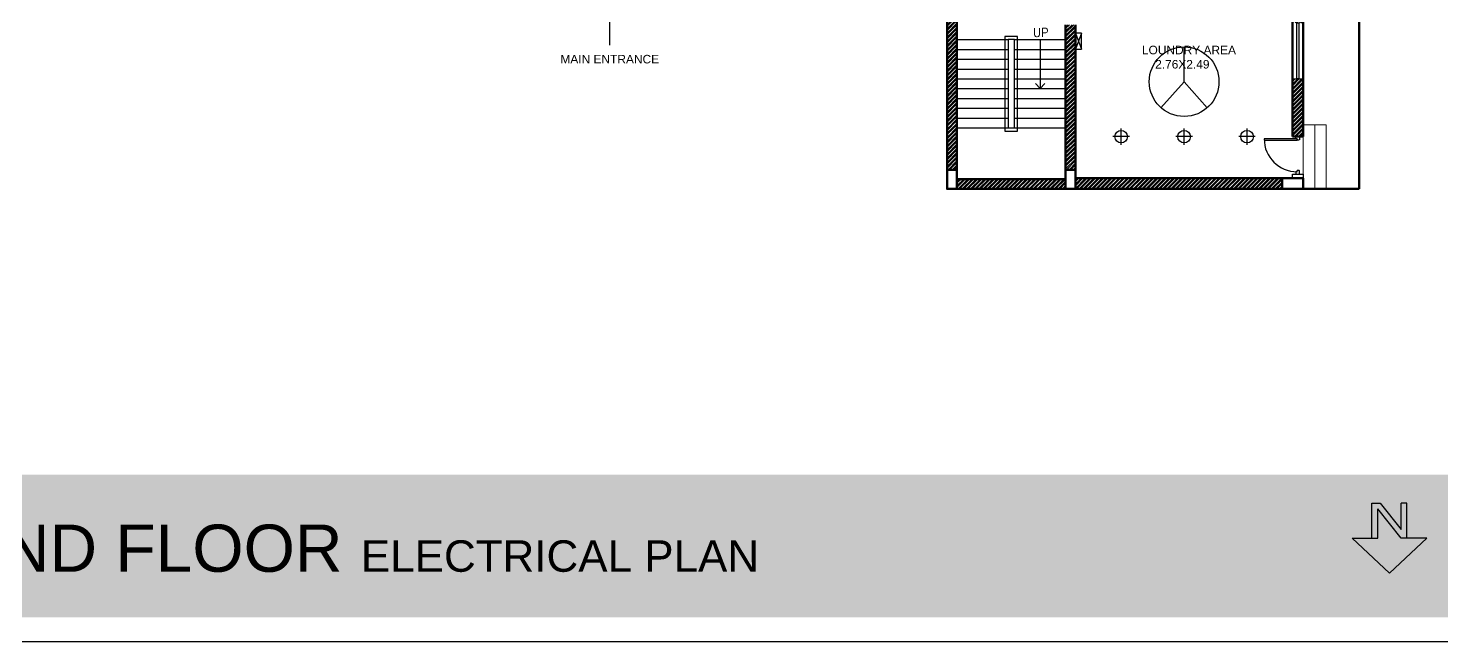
# Model space of a CAD drawing. Header units: millimetres. Extents: x 1521 to 3683, y 1649 to 3322.
# Drawn here: x 2021.32 to 2039.28, y 1649.44 to 1657.24 of the extents above; entities that cross this region are included whole.
import ezdxf
from ezdxf.enums import TextEntityAlignment as Align

# ---------------------------------------------------------------- set-up
doc = ezdxf.new("R2010")
doc.units = ezdxf.units.MM
doc.header["$LTSCALE"] = 0.1
for name, color, linetype in [('2', 2, 'Continuous'), ('4', 6, 'Continuous'), ('electrical', 1, 'Continuous')]:
    doc.layers.add(name, color=color, linetype=linetype)
for name, color, linetype, lineweight in [('COL', 1, 'Continuous', 50), ('DOOR', 8, 'Continuous', 15), ('WALL', 7, 'Continuous', 50), ('WIN', 8, 'Continuous', 25)]:
    doc.layers.add(name, color=color, linetype=linetype, lineweight=lineweight)
doc.styles.add('style3', font='simplex.shx')
doc.styles.add('WORKING', font='ARIALN.TTF')
pattern_1 = [(45, (1372.368676, 807.466503), (-0.0265249055, 0.0265249055), []), (45, (1372.368676, 807.48526), (-0.0265249055, 0.0265249055), [])]

# ---------------------------------------------------------------- blocks, each defined once
blk = doc.blocks.new('A$C3F6A36EA')
h = blk.add_hatch(color=10)
h.set_gradient(color1=(22, 110, 12), color2=(129, 189, 10), tint=0.46)
h.paths.add_polyline_path([(-44.213, -3.153), (-3.313, -3.153), (-3.313, -4.965), (-44.213, -4.965)])
at = {"color": 0}
blk.add_lwpolyline([(-44.213, 22.5), (-3.313, 22.5), (-3.313, -5.276), (-44.213, -5.276)], close=True, dxfattribs=at)
blk = doc.blocks.new('N')
at = {"layer": '2', "color": 0}
for p, q in [((1629.328, 1645.586), (1628.851, 1645.141)), ((1629.328, 1645.586), (1629.803, 1645.141)), ((1628.851, 1645.141), (1629.105, 1645.141)), ((1629.105, 1645.141), (1629.105, 1644.695)), ((1629.105, 1645.141), (1629.18, 1645.141)), ((1629.18, 1645.141), (1629.477, 1644.769)), ((1629.477, 1645.141), (1629.477, 1644.769)), ((1629.551, 1645.141), (1629.477, 1645.141)), ((1629.803, 1645.141), (1629.551, 1645.141)), ((1629.551, 1645.141), (1629.551, 1644.695)), ((1629.447, 1644.695), (1629.18, 1645.029)), ((1629.18, 1645.029), (1629.18, 1644.695)), ((1629.105, 1644.695), (1629.18, 1644.695)), ((1629.551, 1644.695), (1629.447, 1644.695))]:
    blk.add_line(p, q, dxfattribs=at)

msp = doc.modelspace()

# ---------------------------------------------------------------- hatches: boundary and pattern name
h = msp.add_hatch()
h.set_pattern_fill('STEEL', color=256, scale=0.011815, style=0)
h.set_pattern_definition(pattern_1)
h.paths.add_polyline_path([(2034.6263, 1659.662), (2034.5016, 1659.662), (2034.5016, 1658.7485), (2034.5016, 1657.7676), (2034.6263, 1657.7676), (2034.6263, 1657.8287)])
h.paths.add_polyline_path([(2036.8501, 1657.9535), (2036.3037, 1657.9535), (2036.3037, 1658.2636), (2036.2807, 1658.2635), (2036.2807, 1658.2634), (2036.2358, 1658.2636), (2036.2151, 1658.2636), (2036.2151, 1657.9535), (2034.6263, 1657.9535), (2034.6263, 1657.8287), (2036.8501, 1657.8287)])
h.paths.add_polyline_path([(2037.1484, 1658.1027), (2037.0126, 1658.1027), (2037.0126, 1657.9535), (2037.1484, 1657.9535)])
h.paths.add_polyline_path([(2037.5188, 1657.9535), (2037.1484, 1657.9535), (2037.1484, 1657.8287), (2037.3829, 1657.8287), (2037.3829, 1657.3077), (2037.5188, 1657.3077)])
h.paths.add_polyline_path([(2037.1484, 1659.662), (2037.0126, 1659.662), (2037.0126, 1659.3755), (2037.1484, 1659.3755)])
h.paths.add_polyline_path([(2037.1484, 1659.0163), (2037.0126, 1659.0163), (2037.0126, 1658.8509), (2036.3037, 1658.8509), (2036.3037, 1659.1135), (2036.2807, 1659.1134), (2036.2807, 1659.1133), (2036.2358, 1659.1135), (2036.2151, 1659.1135), (2036.2151, 1658.7128), (2036.3037, 1658.7128), (2036.3037, 1658.7623), (2037.0126, 1658.7623), (2037.0126, 1658.4619), (2037.1484, 1658.4619)])
h.paths.add_polyline_path([(2034.6263, 1657.2854), (2034.568, 1657.2854), (2034.5016, 1657.2854), (2034.5016, 1655.4422), (2034.6263, 1655.4422)])
h = msp.add_hatch()
h.set_pattern_fill('STEEL', color=256, scale=0.011815, style=0)
h.set_pattern_definition(pattern_1)
h.paths.add_polyline_path([(2034.5016, 1655.3229), (2033.1185, 1655.3229), (2033.1185, 1655.1981), (2034.5016, 1655.1981)])
h.paths.add_polyline_path([(2033.1185, 1657.8287), (2032.9937, 1657.8287), (2032.9937, 1655.4422), (2033.1185, 1655.4422)])
h = msp.add_hatch()
h.set_pattern_fill('STEEL', color=256, scale=0.011815, style=0)
h.set_pattern_definition(pattern_1)
h.paths.add_polyline_path([(2037.5188, 1656.5988), (2037.3829, 1656.5988), (2037.3829, 1655.9888), (2037.3829, 1655.8657), (2037.5188, 1655.8657)])
h.paths.add_polyline_path([(2037.253, 1655.334), (2034.6263, 1655.334), (2034.6263, 1655.1981), (2037.253, 1655.1981)])

# ---------------------------------------------------------------- linework, layer by layer
for p, q in [((2028.705, 1658.0587), (2028.705, 1657.0268)), ((2038.2332, 1657.9535), (2038.2332, 1655.1981)), ((2034.1761, 1657.0965), (2034.1761, 1656.4728)), ((2034.1761, 1656.4728), (2034.1162, 1656.5381)), ((2034.1761, 1656.4728), (2034.2361, 1656.5381)), ((2037.4428, 1655.8335), (2037.4267, 1655.8335)), ((2037.4428, 1655.8335), (2037.4428, 1655.8175)), ((2037.3859, 1655.334), (2037.3859, 1655.3835)), ((2037.3859, 1655.3835), (2037.5188, 1655.3835)), ((2037.4428, 1655.4157), (2037.4267, 1655.4157)), ((2037.4428, 1655.4157), (2037.4428, 1655.4317)), ((2037.5188, 1655.3835), (2037.5188, 1655.334))]:
    msp.add_line(p, q)
at = {"color": 10}
msp.add_line((2036.0072, 1656.5615), (2036.0072, 1657.0044), dxfattribs=at)
at = {"color": 253}
msp.add_line((2037.3829, 1656.5988), (2037.5188, 1656.5988), dxfattribs=at)
msp.add_lwpolyline([(2037.4382, 1657.3077), (2037.4635, 1657.3077), (2037.4635, 1656.5988), (2037.4382, 1656.5988)], close=True, dxfattribs=at)
for points in [[(2037.4267, 1655.8335), (2037.4267, 1655.8657), (2037.475, 1655.8657), (2037.475, 1655.8239)], [(2037.4685, 1655.8175), (2037.4428, 1655.8175)], [(2037.4267, 1655.4157), (2037.4267, 1655.3835), (2037.475, 1655.3835), (2037.475, 1655.4253)], [(2037.4685, 1655.4317), (2037.4428, 1655.4317)]]:
    msp.add_lwpolyline(points)
for points in [[(2037.4428, 1655.8175), (2037.4428, 1655.8335), (2037.025, 1655.8335), (2037.025, 1655.8175)], [(2037.3859, 1655.3835), (2037.5188, 1655.3835), (2037.5188, 1655.334), (2037.3859, 1655.334)]]:
    msp.add_lwpolyline(points, close=True)
at = {"color": 10}
msp.add_circle((2036.0072, 1656.5615), 0.4429, dxfattribs=at)
for centre, radius, start, end in [((2037.4428, 1655.8335), 0.4179, 180, 270), ((2037.4685, 1655.4253), 0.00643, 0, 90)]:
    msp.add_arc(centre, radius, start, end)
at = {"layer": 'COL'}
for points in [[(2033.1185, 1655.1981), (2032.9937, 1655.1981), (2032.9937, 1655.4422), (2033.1185, 1655.4422)], [(2034.6263, 1655.1981), (2034.5016, 1655.1981), (2034.5016, 1655.4422), (2034.6263, 1655.4422)], [(2037.253, 1655.1981), (2037.253, 1655.334), (2037.5188, 1655.334), (2037.5188, 1655.1981)]]:
    msp.add_lwpolyline(points, close=True, dxfattribs=at)
at = {"layer": 'DOOR'}
for p, q in [((2037.8142, 1656.0134), (2037.5188, 1656.0134)), ((2037.8142, 1656.0134), (2037.5188, 1656.0134)), ((2037.5188, 1655.8657), (2037.5188, 1655.334)), ((2037.5188, 1655.8657), (2037.5188, 1655.334)), ((2037.6665, 1656.0134), (2037.6665, 1655.1981)), ((2037.6665, 1656.0134), (2037.6665, 1655.1981)), ((2037.8142, 1656.0134), (2037.8142, 1655.1981)), ((2037.8142, 1656.0134), (2037.8142, 1655.1981)), ((2037.8142, 1655.1981), (2037.5188, 1655.1981))]:
    msp.add_line(p, q, dxfattribs=at)
at = {"layer": 'electrical', "color": 3}
for p, q in [((2034.6263, 1657.1788), (2034.7013, 1656.9728)), ((2034.7013, 1657.1788), (2034.6263, 1656.9728))]:
    msp.add_line(p, q, dxfattribs=at)
at = {"layer": 'electrical'}
for q in [(2035.7133, 1656.2302), (2036.3011, 1656.2302)]:
    msp.add_line((2036.0072, 1656.5615), q, dxfattribs=at)
at = {"layer": 'electrical', "ltscale": 0.0025}
for p, q in [((2035.3121, 1655.8626), (2035.1023, 1655.8626)), ((2035.2072, 1655.7577), (2035.2072, 1655.9675)), ((2036.1121, 1655.8626), (2035.9023, 1655.8626)), ((2036.0072, 1655.7577), (2036.0072, 1655.9675)), ((2036.9121, 1655.8626), (2036.7023, 1655.8626)), ((2036.8072, 1655.7577), (2036.8072, 1655.9675))]:
    msp.add_line(p, q, dxfattribs=at)
at = {"layer": 'electrical', "color": 3}
msp.add_lwpolyline([(2034.7013, 1656.9728), (2034.7013, 1657.1788), (2034.6263, 1657.1788), (2034.6263, 1656.9728)], close=True, dxfattribs=at)
at = {"layer": 'electrical', "ltscale": 0.0025}
for centre in [(2035.2072, 1655.8626), (2036.0072, 1655.8626), (2036.8072, 1655.8626)]:
    msp.add_circle(centre, 0.0799, dxfattribs=at)
at = {"layer": 'WALL'}
for p, q in [((2032.9937, 1660.5353), (2032.9937, 1655.1981)), ((2033.1185, 1659.86), (2033.1185, 1655.3229)), ((2037.5188, 1655.8657), (2037.5188, 1657.9535)), ((2038.2332, 1657.9535), (2038.2332, 1655.1981)), ((2037.3829, 1655.8657), (2037.3829, 1657.8287)), ((2037.3829, 1655.8657), (2037.3829, 1657.8287)), ((2034.5016, 1657.2854), (2034.5016, 1655.3229)), ((2034.5016, 1657.2854), (2034.5016, 1655.3229)), ((2034.6263, 1657.2854), (2034.6263, 1655.4422)), ((2037.3829, 1655.8657), (2037.5188, 1655.8657)), ((2037.3829, 1655.8657), (2037.5188, 1655.8657)), ((2033.1185, 1655.3229), (2034.5016, 1655.3229)), ((2034.6263, 1655.334), (2037.253, 1655.334)), ((2032.9937, 1655.1981), (2034.6263, 1655.1981)), ((2038.2332, 1655.1981), (2034.6263, 1655.1981))]:
    msp.add_line(p, q, dxfattribs=at)
at = {"layer": 'WIN'}
for p, q in [((2033.1185, 1657.0965), (2033.7693, 1657.0965)), ((2033.1185, 1656.9718), (2033.7693, 1656.9718)), ((2033.8507, 1657.0965), (2034.5016, 1657.0965)), ((2033.8507, 1656.9718), (2034.5016, 1656.9718)), ((2033.1185, 1656.847), (2033.7693, 1656.847)), ((2033.1185, 1656.847), (2033.7693, 1656.847)), ((2033.8507, 1656.847), (2034.5016, 1656.847)), ((2033.8507, 1656.847), (2034.5016, 1656.847)), ((2033.1185, 1656.7223), (2033.7693, 1656.7223)), ((2033.1185, 1656.5975), (2033.7693, 1656.5975)), ((2033.8507, 1656.7223), (2034.5016, 1656.7223)), ((2033.8507, 1656.5975), (2034.5016, 1656.5975)), ((2033.1185, 1656.4728), (2033.7693, 1656.4728)), ((2033.8507, 1656.4728), (2034.5016, 1656.4728)), ((2033.1185, 1656.348), (2033.7693, 1656.348)), ((2033.1185, 1656.2233), (2033.7693, 1656.2233)), ((2033.8507, 1656.348), (2034.5016, 1656.348)), ((2033.8507, 1656.2233), (2034.5016, 1656.2233)), ((2033.1185, 1656.0985), (2033.7693, 1656.0985)), ((2033.8507, 1656.0985), (2034.5016, 1656.0985)), ((2033.1185, 1655.9738), (2033.7693, 1655.9738)), ((2033.8507, 1655.9738), (2034.5016, 1655.9738))]:
    msp.add_line(p, q, dxfattribs=at)
for points in [[(2033.8914, 1657.1372), (2033.7287, 1657.1372), (2033.7287, 1655.9331), (2033.8914, 1655.9331)], [(2033.8507, 1657.0965), (2033.7693, 1657.0965), (2033.7693, 1655.9738), (2033.8507, 1655.9738)]]:
    msp.add_lwpolyline(points, close=True, dxfattribs=at)

# ---------------------------------------------------------------- block references
at = {"color": 0}
msp.add_blockref('A$C3F6A36EA', (2051.8579, 1654.7171), dxfattribs=at)
at = {"color": 7, "true_color": 0xffffff, "rotation": 180}
msp.add_blockref('N', (3667.9446, 3295.8991), dxfattribs=at)

# ---------------------------------------------------------------- texts
at = {"ltscale": 0.2, "char_height": 0.108478, "width": 2.869906, "attachment_point": 1, "style": 'WORKING'}
for s, insert in [('{\\f@Arial Unicode MS|b0|i0|c0|p34;LOUNDRY AREA\\P    2.76X2.49}', (2035.4707, 1657.018)), ('{\\f@Arial Unicode MS|b0|i0|c0|p34;MAIN ENTRANCE}', (2028.0797, 1656.902))]:
    msp.add_mtext(s, dxfattribs=dict(at, insert=insert))
at = {"insert": (2018.4659, 1650.9306), "char_height": 0.6, "width": 22.631153, "attachment_point": 1}
msp.add_mtext('{\\f@Arial Unicode MS|b0|i0|c0|p34;\\C255;\\c16777215;GROUND FLOOR \\H0.6667x;ELECTRICAL PLAN}', dxfattribs=at)
at = {"layer": '4', "style": 'style3'}
msp.add_text('UP', height=0.10848, dxfattribs=at).set_placement((2034.1851, 1657.1313), align=Align.CENTER)

doc.saveas('drawing.dxf')
